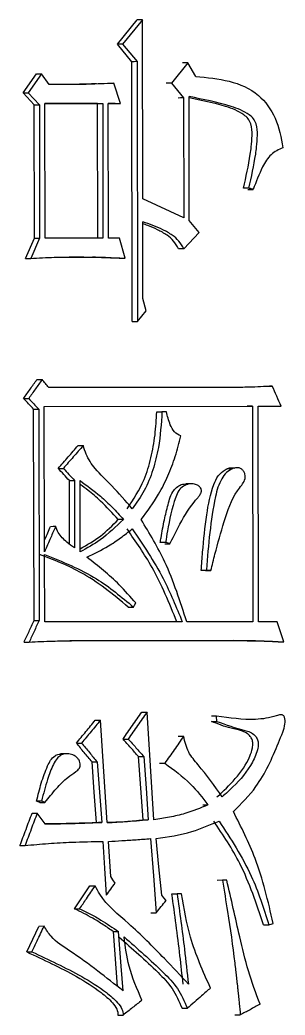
# Model space of a CAD drawing. Header units: millimetres. Extents: x 2312 to 3992, y 755 to 1943.
# Drawn here: x 2932.3 to 2934.43, y 938.19 to 946.18 of the extents above; entities that cross this region are included whole.
import ezdxf

# ---------------------------------------------------------------- set-up
doc = ezdxf.new("R2010")
doc.units = ezdxf.units.MM

msp = doc.modelspace()

# ---------------------------------------------------------------- linework, layer by layer
at = {"color": 7, "linetype": 'Continuous', "lineweight": 25}
for p, q in [((2933.0805, 945.9872), (2933.24, 946.182)), ((2933.2819, 946.1823), (2933.1222, 945.9874)), ((2933.2844, 944.7436), (2933.2819, 946.1823)), ((2933.1222, 945.9874), (2933.0805, 945.9872)), ((2933.1962, 945.8466), (2933.0805, 945.9872)), ((2933.1222, 945.9874), (2933.2381, 945.8469)), ((2933.1997, 943.7589), (2933.1962, 945.8466)), ((2933.2381, 945.8469), (2933.2416, 943.7591)), ((2933.6465, 945.8364), (2933.5137, 945.674)), ((2933.7087, 945.7283), (2933.6465, 945.8364)), ((2932.3239, 945.5971), (2932.4308, 945.7486)), ((2932.4717, 945.7489), (2932.3647, 945.5973)), ((2932.5344, 945.6624), (2932.4717, 945.7489)), ((2932.9008, 945.669), (2933.0099, 945.6734)), ((2933.1052, 945.5114), (2933.0515, 945.6736)), ((2933.5137, 945.674), (2933.4715, 945.6738)), ((2933.5137, 945.674), (2933.6115, 945.5551)), ((2932.4134, 945.4998), (2932.3239, 945.5971)), ((2932.3647, 945.5973), (2932.4542, 945.5001)), ((2932.4152, 944.4289), (2932.4134, 945.4998)), ((2932.4542, 945.5001), (2932.4561, 944.4291)), ((2932.4989, 945.5109), (2932.9628, 945.5113)), ((2932.9212, 945.5111), (2932.4989, 945.5107)), ((2932.5007, 944.4292), (2932.4989, 945.5109)), ((2932.9212, 945.5111), (2932.9628, 945.5113)), ((2932.9231, 944.4293), (2932.9212, 945.5111)), ((2932.9628, 945.5113), (2932.9646, 944.4296)), ((2933.0073, 945.5113), (2933.1052, 945.5114)), ((2933.0091, 944.4296), (2933.0073, 945.5113)), ((2933.0635, 945.5112), (2933.0073, 945.5111)), ((2933.0635, 945.5112), (2933.1052, 945.5114)), ((2933.6115, 945.5551), (2933.6131, 944.5924)), ((2933.6575, 944.5708), (2933.6558, 945.566)), ((2933.6131, 944.5924), (2933.2844, 944.7436)), ((2933.2857, 943.9431), (2933.2847, 944.5597)), ((2933.7375, 944.4735), (2933.6575, 944.5708)), ((2933.6136, 944.3436), (2933.7375, 944.4735)), ((2932.3441, 944.2666), (2932.4152, 944.4289)), ((2932.4561, 944.4291), (2932.3848, 944.2668)), ((2932.4152, 944.4289), (2932.4561, 944.4291)), ((2932.9646, 944.4296), (2932.5007, 944.4292)), ((2933.0981, 944.4297), (2933.0091, 944.4296)), ((2933.1429, 944.2675), (2933.0981, 944.4297)), ((2933.6135, 944.3436), (2933.5712, 944.3433)), ((2933.1012, 944.2672), (2933.1429, 944.2675)), ((2933.3126, 943.8457), (2933.2857, 943.9431)), ((2933.2416, 943.7591), (2933.3126, 943.8457)), ((2933.1997, 943.7589), (2933.2416, 943.7591)), ((2934.0052, 943.2297), (2932.5296, 943.2285)), ((2932.4115, 941.3568), (2932.4086, 943.0551)), ((2932.4495, 943.0553), (2932.4524, 941.357)), ((2932.4941, 943.077), (2934.1646, 943.0784)), ((2932.4961, 941.9087), (2932.4941, 943.077)), ((2933.3962, 943.0343), (2933.4383, 943.0346)), ((2933.4738, 943.0346), (2933.4383, 943.0346)), ((2934.1646, 943.0784), (2934.1215, 943.0782)), ((2934.1646, 943.0784), (2934.1675, 941.3477)), ((2934.2087, 943.0785), (2934.3941, 943.0786)), ((2934.2117, 941.3477), (2934.2087, 943.0785)), ((2934.3508, 943.0784), (2934.3941, 943.0786)), ((2932.766, 942.7636), (2932.8073, 942.7639)), ((2934.0009, 942.5753), (2933.9578, 942.5751)), ((2932.6958, 941.9716), (2932.6949, 942.482)), ((2932.7362, 942.4823), (2932.7371, 941.9414)), ((2932.7817, 941.909), (2932.7807, 942.4823)), ((2933.6727, 942.4562), (2933.6301, 942.456)), ((2933.4667, 941.9853), (2933.4245, 941.9851)), ((2932.497, 941.3462), (2932.4961, 941.8872)), ((2933.7953, 941.7584), (2933.7527, 941.7582)), ((2933.7877, 941.7582), (2933.8304, 941.7584)), ((2933.8305, 941.7584), (2933.7953, 941.7584)), ((2933.1681, 941.4656), (2933.2099, 941.4658)), ((2932.4115, 941.3568), (2932.4524, 941.357)), ((2933.6008, 941.3472), (2932.497, 941.3462)), ((2934.1675, 941.3477), (2933.6364, 941.3472)), ((2934.3618, 941.3478), (2934.2117, 941.3477)), ((2934.0099, 941.1959), (2932.6996, 941.1948)), ((2932.7116, 941.195), (2934.0529, 941.1961)), ((2934.01, 941.1959), (2934.0529, 941.1961)), ((2934.3717, 941.1854), (2934.415, 941.1856)), ((2933.8769, 940.5902), (2933.8343, 940.59)), ((2933.8343, 940.547), (2933.877, 940.5473)), ((2933.877, 940.547), (2933.8769, 940.5902)), ((2933.5691, 940.4276), (2933.6114, 940.4278)), ((2932.6655, 940.2865), (2932.6241, 940.2863)), ((2933.4187, 940.211), (2933.4608, 940.2112)), ((2932.4726, 939.9075), (2932.4318, 939.9073)), ((2932.4586, 939.8965), (2932.4318, 939.9073)), ((2932.4587, 939.8965), (2932.4996, 939.8967)), ((2933.7647, 939.876), (2933.8073, 939.8762)), ((2933.0268, 939.3022), (2933.0085, 939.5835)), ((2933.9234, 939.2706), (2933.8807, 939.2703)), ((2933.9588, 939.2706), (2933.9234, 939.2706)), ((2932.7364, 939.0422), (2932.8604, 939.2257)), ((2932.8604, 939.2257), (2932.9019, 939.226)), ((2933.518, 939.1618), (2933.5603, 939.1621)), ((2933.5958, 939.1621), (2933.5603, 939.1621)), ((2932.7364, 939.0422), (2932.7777, 939.0424)), ((2932.3535, 938.6957), (2932.4512, 938.9008)), ((2932.4921, 938.9011), (2932.4512, 938.9008)), ((2933.0481, 938.8585), (2933.0898, 938.8588)), ((2933.0818, 938.4177), (2933.0481, 938.8585)), ((2934.252, 938.9136), (2934.2952, 938.9139)), ((2934.0239, 938.1887), (2934.0668, 938.1889))]:
    msp.add_line(p, q, dxfattribs=at)
at = {"color": 7, "linetype": 'Continuous', "lineweight": 25, "flags": 128}
for points in [[(2933.2819, 946.1823), (2933.2584, 946.1821), (2933.24, 946.182)], [(2933.2381, 945.8469), (2933.2146, 945.8467), (2933.1962, 945.8466)], [(2933.6465, 945.8364), (2933.6227, 945.8363), (2933.6041, 945.8362)], [(2932.4308, 945.7486), (2932.4537, 945.7488), (2932.4717, 945.7489)], [(2933.0099, 945.6734), (2933.0332, 945.6735), (2933.0515, 945.6736)], [(2932.3239, 945.5971), (2932.3468, 945.5972), (2932.3647, 945.5973)], [(2932.4134, 945.4998), (2932.4363, 945.4999), (2932.4542, 945.5001)], [(2933.6115, 945.5551), (2933.5878, 945.555), (2933.5692, 945.5549)], [(2934.1351, 944.8308), (2934.1176, 944.8307), (2934.1048, 944.8306), (2934.0921, 944.8306)], [(2934.1274, 944.8198), (2934.1449, 944.8199), (2934.1577, 944.82), (2934.1704, 944.82)], [(2932.3441, 944.2666), (2932.3669, 944.2667), (2932.3848, 944.2668)], [(2932.435, 943.2931), (2932.4579, 943.2932), (2932.4759, 943.2933)], [(2934.28, 943.2406), (2934.3042, 943.2407), (2934.3233, 943.2408)], [(2932.3281, 943.1416), (2932.3509, 943.1417), (2932.3689, 943.1418)], [(2932.4086, 943.0551), (2932.4315, 943.0552), (2932.4495, 943.0553)], [(2932.6056, 942.5793), (2932.6287, 942.5794), (2932.6468, 942.5796)], [(2932.6949, 942.482), (2932.718, 942.4822), (2932.7362, 942.4823)], [(2933.1286, 942.169), (2933.1173, 942.1689), (2933.1059, 942.1688), (2933.0869, 942.1687)], [(2932.544, 942.1141), (2932.5645, 942.1142), (2932.5851, 942.1144)], [(2933.46, 941.9743), (2933.4772, 941.9744), (2933.4897, 941.9745), (2933.5022, 941.9745)], [(2933.2099, 941.4659), (2933.2188, 941.4821), (2933.2277, 941.4983)], [(2934.415, 941.1856), (2934.3884, 941.2667), (2934.3618, 941.3478)], [(2932.3314, 941.1836), (2932.3543, 941.1838), (2932.3722, 941.1839)], [(2933.2761, 940.622), (2933.2996, 940.6221), (2933.3181, 940.6222)], [(2933.3728, 939.7569), (2933.3454, 940.1895), (2933.3181, 940.6222)], [(2932.903, 940.5567), (2932.9262, 940.5569), (2932.9445, 940.557)], [(2932.9993, 939.7349), (2932.9719, 940.1459), (2932.9445, 940.557)], [(2933.1255, 940.4055), (2933.1489, 940.4056), (2933.1673, 940.4057)], [(2932.752, 940.3727), (2932.7751, 940.3728), (2932.7933, 940.373)], [(2932.8768, 940.2214), (2932.9001, 940.2215), (2932.9183, 940.2216)], [(2932.9133, 939.7346), (2932.8951, 939.978), (2932.8768, 940.2214)], [(2932.9183, 940.2216), (2932.9365, 939.9782), (2932.9548, 939.7349)], [(2933.2501, 940.265), (2933.2735, 940.2651), (2933.292, 940.2652)], [(2933.2864, 939.7566), (2933.2682, 940.0108), (2933.2501, 940.265)], [(2933.292, 940.2652), (2933.3102, 940.011), (2933.3284, 939.7568)], [(2932.3963, 939.8099), (2932.4191, 939.81), (2932.4371, 939.8101)], [(2933.2864, 939.7566), (2933.3099, 939.7567), (2933.3284, 939.7568)], [(2932.9133, 939.7346), (2932.9365, 939.7348), (2932.9548, 939.7349)], [(2932.9639, 939.5834), (2932.9777, 939.3671), (2932.9914, 939.1508)], [(2933.3464, 939.6054), (2933.3692, 939.3079), (2933.3919, 939.0105)], [(2933.436, 939.1511), (2933.4135, 939.3783), (2933.3909, 939.6054)], [(2932.2985, 939.5502), (2932.3213, 939.5503), (2932.3392, 939.5504)], [(2933.0625, 939.2482), (2933.0446, 939.2752), (2933.0268, 939.3022)], [(2933.4716, 939.1079), (2933.4538, 939.1295), (2933.436, 939.1511)], [(2933.3498, 939.0102), (2933.3734, 939.0104), (2933.3919, 939.0105)], [(2933.1262, 938.3831), (2933.111, 938.5822), (2933.1004, 938.7205), (2933.0898, 938.8588)], [(2932.3535, 938.6957), (2932.3739, 938.6958), (2932.3943, 938.6959)], [(2933.5993, 938.2424), (2933.61, 938.2425), (2933.6207, 938.2426), (2933.6417, 938.2427)], [(2933.0849, 938.1879), (2933.1057, 938.188), (2933.1266, 938.1881)]]:
    msp.add_lwpolyline(points, dxfattribs=at)
at = {"color": 7, "linetype": 'Continuous', "lineweight": 25}
for points, knots in [([(2933.0515, 945.6736), (2932.9841, 945.6702), (2932.8644, 945.6641), (2932.6919, 945.6621), (2932.5869, 945.6623), (2932.5344, 945.6624)], [0, 0, 0, 0, 0.39197, 0.69595, 1, 1, 1, 1]), ([(2932.9137, 945.6691), (2932.9137, 945.6691), (2932.9138, 945.6691), (2932.9131, 945.6691), (2932.867, 945.6673), (2932.7506, 945.6637), (2932.6455, 945.6627), (2932.5902, 945.6624), (2932.5702, 945.6624), (2932.5632, 945.6624), (2932.5625, 945.6624), (2932.5626, 945.6624), (2932.5627, 945.6624)], [0, 0, 0, 0, 0.001534, 0.005976, 0.011041, 0.500864, 0.772939, 0.880007, 0.946245, 0.963053, 0.980638, 1, 1, 1, 1]), ([(2933.7087, 945.7283), (2933.8923, 945.7103), (2934.1508, 945.685), (2934.3643, 945.396), (2934.3934, 945.2369), (2934.4082, 945.1556)], [0, 0, 0, 0, 0.544628, 0.767125, 1, 1, 1, 1]), ([(2934.1351, 944.8308), (2934.1557, 944.9212), (2934.1808, 945.0307), (2934.1992, 945.1731), (2934.2056, 945.2541), (2934.2022, 945.334), (2934.1739, 945.391), (2934.1077, 945.4461), (2933.9335, 945.5121), (2933.7687, 945.5441), (2933.6558, 945.566)], [0, 0, 0, 0, 0.237785, 0.287937, 0.366632, 0.446055, 0.486951, 0.527634, 0.676721, 1, 1, 1, 1]), ([(2934.092, 944.8306), (2934.1127, 944.921), (2934.1377, 945.0305), (2934.1561, 945.1729), (2934.1625, 945.2539), (2934.1591, 945.3338), (2934.1308, 945.3908), (2934.0645, 945.446), (2933.9045, 945.507), (2933.7542, 945.5365), (2933.6558, 945.5557)], [0, 0, 0, 0, 0.24806, 0.300416, 0.382499, 0.465341, 0.50802, 0.550478, 0.706039, 1, 1, 1, 1]), ([(2934.4082, 945.1556), (2934.3748, 945.1399), (2934.3062, 945.1078), (2934.2303, 944.9803), (2934.1933, 944.8811), (2934.1704, 944.82)], [0, 0, 0, 0, 0.2676001, 0.5485848, 1, 1, 1, 1]), ([(2934.1704, 944.82), (2934.1675, 944.8209), (2934.1601, 944.8232), (2934.1483, 944.8268), (2934.1395, 944.8295), (2934.1351, 944.8308)], [0, 0, 0, 0, 0.2499925, 0.6250015, 1, 1, 1, 1]), ([(2933.6135, 944.3436), (2933.6012, 944.3652), (2933.5767, 944.408), (2933.5168, 944.4585), (2933.4456, 944.4977), (2933.3661, 944.5322), (2933.3118, 944.5505), (2933.2847, 944.5597)], [0, 0, 0, 0, 0.176065, 0.348002, 0.566634, 0.783694, 1, 1, 1, 1]), ([(2933.5712, 944.3433), (2933.5588, 944.365), (2933.5343, 944.4077), (2933.4746, 944.4583), (2933.4034, 944.4974), (2933.3378, 944.5264), (2933.2977, 944.5401), (2933.2847, 944.5446)], [0, 0, 0, 0, 0.1984275, 0.3921367, 0.6383948, 0.882857, 1, 1, 1, 1]), ([(2932.3848, 944.2668), (2932.448, 944.2699), (2932.5743, 944.276), (2932.7639, 944.2793), (2932.9535, 944.2754), (2933.0798, 944.2701), (2933.1429, 944.2675)], [0, 0, 0, 0, 0.249584, 0.499194, 0.74954, 1, 1, 1, 1]), ([(2932.6258, 944.2758), (2932.6644, 944.2759), (2932.7503, 944.276), (2932.8361, 944.2759), (2932.8835, 944.2759)], [0, 0, 0, 0, 0.448732, 1, 1, 1, 1]), ([(2933.1012, 944.2672), (2933.0389, 944.2705), (2932.9658, 944.2743), (2932.8926, 944.2753), (2932.8817, 944.2754)], [0, 0, 0, 0, 0.852157, 1, 1, 1, 1]), ([(2932.3281, 943.1416), (2932.3459, 943.1668), (2932.3816, 943.2173), (2932.4172, 943.2678), (2932.435, 943.2931)], [0, 0, 0, 0, 0.500001, 1, 1, 1, 1]), ([(2932.4759, 943.2933), (2932.458, 943.2681), (2932.4224, 943.2176), (2932.3867, 943.1671), (2932.3689, 943.1418)], [0, 0, 0, 0, 0.500001, 1, 1, 1, 1]), ([(2932.5296, 943.2285), (2932.5206, 943.2393), (2932.5027, 943.2609), (2932.4848, 943.2825), (2932.4759, 943.2933)], [0, 0, 0, 0, 0.5000027, 1, 1, 1, 1]), ([(2934.3233, 943.2408), (2934.2921, 943.2387), (2934.2299, 943.2343), (2934.1238, 943.2308), (2934.0489, 943.2301), (2934.0052, 943.2297)], [0, 0, 0, 0, 0.29425, 0.588522, 1, 1, 1, 1]), ([(2934.3941, 943.0786), (2934.3823, 943.1057), (2934.3587, 943.1597), (2934.3351, 943.2138), (2934.3233, 943.2408)], [0, 0, 0, 0, 0.500001, 1, 1, 1, 1]), ([(2932.4086, 943.0551), (2932.3952, 943.0695), (2932.3684, 943.0983), (2932.3415, 943.1272), (2932.3281, 943.1416)], [0, 0, 0, 0, 0.500001, 1, 1, 1, 1]), ([(2932.3689, 943.1418), (2932.3823, 943.1274), (2932.4092, 943.0986), (2932.436, 943.0697), (2932.4495, 943.0553)], [0, 0, 0, 0, 0.500002, 1, 1, 1, 1]), ([(2933.1578, 942.2552), (2933.2083, 942.3308), (2933.2922, 942.4564), (2933.353, 942.6647), (2933.3861, 942.8475), (2933.3928, 942.972), (2933.3962, 943.0343)], [0, 0, 0, 0, 0.333423, 0.554109, 0.77666, 1, 1, 1, 1]), ([(2933.4383, 943.0346), (2933.4319, 942.9383), (2933.4215, 942.78), (2933.3689, 942.5677), (2933.3023, 942.398), (2933.2336, 942.3027), (2933.1996, 942.2554)], [0, 0, 0, 0, 0.344394, 0.565966, 0.784996, 1, 1, 1, 1]), ([(2933.5895, 942.84), (2933.5715, 942.8496), (2933.5345, 942.8693), (2933.4964, 942.9424), (2933.4824, 942.9994), (2933.4738, 943.0346)], [0, 0, 0, 0, 0.267239, 0.548076, 1, 1, 1, 1]), ([(2933.271, 942.1691), (2933.3203, 942.2352), (2933.402, 942.3447), (2933.4876, 942.5194), (2933.5482, 942.6756), (2933.5757, 942.785), (2933.5895, 942.84)], [0, 0, 0, 0, 0.334938, 0.554747, 0.776586, 1, 1, 1, 1]), ([(2932.6056, 942.5793), (2932.6323, 942.61), (2932.6857, 942.6713), (2932.739, 942.7327), (2932.7657, 942.7633)], [0, 0, 0, 0, 0.5, 1, 1, 1, 1]), ([(2932.807, 942.7636), (2932.7803, 942.7329), (2932.7269, 942.6716), (2932.6735, 942.6102), (2932.6468, 942.5796)], [0, 0, 0, 0, 0.500001, 1, 1, 1, 1]), ([(2933.1996, 942.2554), (2933.146, 942.3178), (2933.05, 942.4294), (2932.9121, 942.5593), (2932.8331, 942.6719), (2932.814, 942.7401), (2932.8073, 942.7637)], [0, 0, 0, 0, 0.381433, 0.68352, 0.890548, 1, 1, 1, 1]), ([(2932.6949, 942.482), (2932.6801, 942.4982), (2932.6503, 942.5307), (2932.6205, 942.5631), (2932.6056, 942.5793)], [0, 0, 0, 0, 0.500001, 1, 1, 1, 1]), ([(2932.6468, 942.5796), (2932.6617, 942.5633), (2932.6915, 942.5309), (2932.7213, 942.4985), (2932.7362, 942.4823)], [0, 0, 0, 0, 0.500001, 1, 1, 1, 1]), ([(2933.7527, 941.7582), (2933.7563, 941.8081), (2933.7673, 941.9579), (2933.792, 942.1905), (2933.8293, 942.3987), (2933.8856, 942.5221), (2933.9337, 942.5651), (2933.9753, 942.5831), (2934.0018, 942.587), (2934.0146, 942.5825), (2934.0194, 942.5808)], [0, 0, 0, 0, 0.158735, 0.476353, 0.743822, 0.825868, 0.908919, 0.953184, 0.982429, 1, 1, 1, 1]), ([(2933.8304, 941.7585), (2933.8411, 941.8027), (2933.8731, 941.9351), (2933.9362, 942.1504), (2933.9987, 942.3475), (2934.0766, 942.4412), (2934.1, 942.4776), (2934.1075, 942.5097), (2934.1046, 942.5341), (2934.0948, 942.5563), (2934.079, 942.574), (2934.0588, 942.5846), (2934.033, 942.5867), (2933.9969, 942.5762), (2933.9538, 942.5477), (2933.8983, 942.4748), (2933.8533, 942.3075), (2933.8191, 942.0618), (2933.8023, 941.8622), (2933.7954, 941.7601), (2933.7953, 941.7584)], [0, 0, 0, 0, 0.0737612, 0.2212934, 0.3691653, 0.4007539, 0.427214, 0.4402784, 0.4533919, 0.466053, 0.4795075, 0.4928145, 0.5050759, 0.5251087, 0.5586105, 0.5933525, 0.6767116, 0.8345974, 0.9972159, 1, 1, 1, 1]), ([(2932.7807, 942.4823), (2932.836, 942.4412), (2932.9257, 942.3743), (2933.0415, 942.2684), (2933.0995, 942.2022), (2933.1286, 942.169)], [0, 0, 0, 0, 0.443462, 0.720845, 1, 1, 1, 1]), ([(2933.4245, 941.9851), (2933.4266, 941.9973), (2933.4371, 942.0581), (2933.4545, 942.1604), (2933.487, 942.2867), (2933.5125, 942.3865), (2933.5632, 942.4356), (2933.5981, 942.453), (2933.6213, 942.454), (2933.6301, 942.4545)], [0, 0, 0, 0, 0.066512, 0.332601, 0.55541, 0.779193, 0.863621, 0.947653, 1, 1, 1, 1]), ([(2933.5022, 941.9745), (2933.524, 942.0178), (2933.5822, 942.1333), (2933.6521, 942.2591), (2933.7184, 942.3353), (2933.738, 942.3592), (2933.7501, 942.378), (2933.7552, 942.3945), (2933.7553, 942.4061), (2933.7513, 942.4181), (2933.7408, 942.4323), (2933.7199, 942.4474), (2933.6897, 942.4576), (2933.6505, 942.4556), (2933.6091, 942.4391), (2933.5693, 942.4023), (2933.5204, 942.28), (2933.4926, 942.1382), (2933.4718, 942.0158), (2933.4667, 941.9853)], [0, 0, 0, 0, 0.125303, 0.334355, 0.369116, 0.392004, 0.415956, 0.426672, 0.435652, 0.444627, 0.458337, 0.481389, 0.513084, 0.544763, 0.589287, 0.633606, 0.685412, 0.921677, 1, 1, 1, 1]), ([(2933.0869, 942.1687), (2933.0407, 942.2197), (2932.9647, 942.3037), (2932.8588, 942.3935), (2932.8022, 942.4352), (2932.7808, 942.451)], [0, 0, 0, 0, 0.489901, 0.806807, 1, 1, 1, 1]), ([(2933.1286, 942.169), (2933.069, 942.1113), (2932.963, 942.0089), (2932.8368, 941.9394), (2932.7817, 941.909)], [0, 0, 0, 0, 0.563044, 1, 1, 1, 1]), ([(2932.7817, 941.9346), (2932.8374, 941.966), (2932.949, 942.0288), (2933.0409, 942.1221), (2933.0869, 942.1687)], [0, 0, 0, 0, 0.499985, 1, 1, 1, 1]), ([(2933.6363, 941.3472), (2933.5845, 941.5108), (2933.4924, 941.8011), (2933.3382, 942.0571), (2933.2709, 942.169)], [0, 0, 0, 0, 0.563329, 1, 1, 1, 1]), ([(2932.4959, 942.0028), (2932.4972, 942.0056), (2932.5132, 942.0427), (2932.5292, 942.0798), (2932.544, 942.1141)], [0, 0, 0, 0, 0.07649, 1, 1, 1, 1]), ([(2932.5851, 942.1144), (2932.572, 942.0843), (2932.5507, 942.0349), (2932.521, 941.9664), (2932.5044, 941.928), (2932.4961, 941.9087)], [0, 0, 0, 0, 0.4392562, 0.7196278, 1, 1, 1, 1]), ([(2932.7371, 941.9414), (2932.7158, 941.9557), (2932.6806, 941.9794), (2932.6379, 942.0221), (2932.6036, 942.0626), (2932.5913, 942.097), (2932.5851, 942.1144)], [0, 0, 0, 0, 0.333512, 0.552423, 0.773915, 1, 1, 1, 1]), ([(2932.8353, 941.8658), (2932.8945, 941.8943), (2932.9883, 941.9395), (2933.1075, 942.0209), (2933.1691, 942.0691), (2933.1999, 942.0932)], [0, 0, 0, 0, 0.459963, 0.729514, 1, 1, 1, 1]), ([(2933.5585, 941.347), (2933.4972, 941.4964), (2933.3885, 941.7614), (2933.2281, 941.9922), (2933.1581, 942.093)], [0, 0, 0, 0, 0.563635, 1, 1, 1, 1]), ([(2933.1999, 942.0932), (2933.2876, 941.9634), (2933.4452, 941.7299), (2933.553, 941.4648), (2933.6008, 941.3472)], [0, 0, 0, 0, 0.556376, 1, 1, 1, 1]), ([(2933.5022, 941.9745), (2933.4992, 941.9754), (2933.4918, 941.9777), (2933.48, 941.9813), (2933.4711, 941.984), (2933.4667, 941.9853)], [0, 0, 0, 0, 0.253309, 0.626654, 1, 1, 1, 1]), ([(2933.1681, 941.4656), (2933.0448, 941.5674), (2932.8264, 941.7477), (2932.5678, 941.8447), (2932.4552, 941.8869)], [0, 0, 0, 0, 0.564694, 1, 1, 1, 1]), ([(2932.4961, 941.8872), (2932.639, 941.8302), (2932.8963, 941.7276), (2933.1133, 941.5464), (2933.2099, 941.4658)], [0, 0, 0, 0, 0.555128, 1, 1, 1, 1]), ([(2933.2277, 941.4983), (2933.1845, 941.5479), (2933.1035, 941.641), (2932.9705, 941.7618), (2932.8804, 941.8311), (2932.8353, 941.8658)], [0, 0, 0, 0, 0.362455, 0.68031, 1, 1, 1, 1]), ([(2932.4524, 941.357), (2932.439, 941.3282), (2932.4123, 941.2705), (2932.3856, 941.2127), (2932.3722, 941.1839)], [0, 0, 0, 0, 0.500001, 1, 1, 1, 1]), ([(2932.3722, 941.1839), (2932.4037, 941.1856), (2932.4668, 941.1892), (2932.5799, 941.1933), (2932.6615, 941.1943), (2932.7116, 941.195)], [0, 0, 0, 0, 0.278679, 0.557368, 1, 1, 1, 1]), ([(2934.3716, 941.1854), (2934.3109, 941.1885), (2934.2204, 941.1931), (2934.0998, 941.1951), (2934.0399, 941.1956), (2934.0099, 941.1959)], [0, 0, 0, 0, 0.503798, 0.751886, 1, 1, 1, 1]), ([(2934.0529, 941.1961), (2934.0836, 941.196), (2934.145, 941.1956), (2934.2658, 941.1932), (2934.3557, 941.1886), (2934.415, 941.1856)], [0, 0, 0, 0, 0.254076, 0.508158, 1, 1, 1, 1]), ([(2933.1255, 940.4055), (2933.1506, 940.4416), (2933.2008, 940.5137), (2933.251, 940.5859), (2933.2761, 940.622)], [0, 0, 0, 0, 0.500001, 1, 1, 1, 1]), ([(2933.3181, 940.6222), (2933.2929, 940.5861), (2933.2427, 940.514), (2933.1924, 940.4418), (2933.1673, 940.4057)], [0, 0, 0, 0, 0.5, 1, 1, 1, 1]), ([(2932.752, 940.3727), (2932.7771, 940.4034), (2932.8275, 940.4647), (2932.8778, 940.5261), (2932.903, 940.5567)], [0, 0, 0, 0, 0.500001, 1, 1, 1, 1]), ([(2932.9445, 940.557), (2932.9193, 940.5263), (2932.8689, 940.465), (2932.8185, 940.4036), (2932.7933, 940.373)], [0, 0, 0, 0, 0.5, 1, 1, 1, 1]), ([(2933.8795, 939.941), (2933.9301, 939.9877), (2934.0318, 940.0815), (2934.1277, 940.2192), (2934.1637, 940.3223), (2934.169, 940.3689), (2934.1624, 940.4013), (2934.1469, 940.4282), (2934.121, 940.4535), (2934.0681, 940.4761), (2933.9683, 940.4943), (2933.8867, 940.5264), (2933.8344, 940.547)], [0, 0, 0, 0, 0.223737, 0.449521, 0.522985, 0.5605, 0.591638, 0.622721, 0.656775, 0.707108, 0.812442, 1, 1, 1, 1]), ([(2934.011, 939.8223), (2934.0748, 939.886), (2934.2297, 940.0406), (2934.3343, 940.2804), (2934.4049, 940.4516), (2934.4241, 940.5108), (2934.4263, 940.5509), (2934.4245, 940.5716), (2934.4188, 940.5869), (2934.4124, 940.5953), (2934.4028, 940.6001), (2934.383, 940.6016), (2934.3131, 940.5765), (2934.1409, 940.5502), (2933.981, 940.5745), (2933.8769, 940.5902)], [0, 0, 0, 0, 0.186433, 0.452556, 0.513711, 0.559555, 0.574925, 0.592658, 0.599937, 0.607296, 0.613646, 0.622611, 0.650008, 0.77236, 1, 1, 1, 1]), ([(2933.8771, 940.5472), (2933.952, 940.5208), (2934.0408, 940.4894), (2934.1466, 940.464), (2934.1809, 940.44), (2934.203, 940.4086), (2934.2126, 940.3723), (2934.2047, 940.3054), (2934.1484, 940.1743), (2934.0411, 940.049), (2933.951, 939.9672), (2933.9223, 939.9412)], [0, 0, 0, 0, 0.266855, 0.315949, 0.365712, 0.400811, 0.43612, 0.478324, 0.604344, 0.873949, 1, 1, 1, 1]), ([(2933.2501, 940.265), (2933.2293, 940.2884), (2933.1878, 940.3352), (2933.1463, 940.3821), (2933.1255, 940.4055)], [0, 0, 0, 0, 0.500001, 1, 1, 1, 1]), ([(2933.1673, 940.4057), (2933.1881, 940.3823), (2933.2297, 940.3355), (2933.2712, 940.2886), (2933.292, 940.2652)], [0, 0, 0, 0, 0.500002, 1, 1, 1, 1]), ([(2933.6114, 940.4277), (2933.5863, 940.3917), (2933.5361, 940.3195), (2933.486, 940.2473), (2933.4609, 940.2113)], [0, 0, 0, 0, 0.500001, 1, 1, 1, 1]), ([(2933.9223, 939.9412), (2933.8598, 940.0284), (2933.7728, 940.1498), (2933.6431, 940.2961), (2933.6221, 940.3836), (2933.6114, 940.4277)], [0, 0, 0, 0, 0.5571819, 0.7762685, 1, 1, 1, 1]), ([(2932.8768, 940.2214), (2932.856, 940.2466), (2932.8144, 940.297), (2932.7728, 940.3475), (2932.752, 940.3727)], [0, 0, 0, 0, 0.500001, 1, 1, 1, 1]), ([(2932.7933, 940.373), (2932.8141, 940.3477), (2932.8558, 940.2973), (2932.8975, 940.2468), (2932.9183, 940.2216)], [0, 0, 0, 0, 0.5000019, 1, 1, 1, 1]), ([(2932.4318, 939.9073), (2932.4438, 939.9554), (2932.4678, 940.0517), (2932.5068, 940.1607), (2932.5428, 940.2367), (2932.575, 940.2695), (2932.6046, 940.2848), (2932.6201, 940.2849), (2932.6241, 940.2849)], [0, 0, 0, 0, 0.328582, 0.657986, 0.772391, 0.888639, 0.970938, 1, 1, 1, 1]), ([(2932.4996, 939.8967), (2932.5296, 939.934), (2932.5868, 940.0051), (2932.6688, 940.0909), (2932.7367, 940.1347), (2932.7728, 940.1638), (2932.7829, 940.188), (2932.783, 940.2082), (2932.7765, 940.2297), (2932.763, 940.2517), (2932.7384, 940.2723), (2932.7021, 940.2855), (2932.6608, 940.2892), (2932.6242, 940.2748), (2932.5913, 940.2471), (2932.5551, 940.1808), (2932.5124, 940.0663), (2932.4872, 939.9656), (2932.4726, 939.9075)], [0, 0, 0, 0, 0.140264, 0.267254, 0.345646, 0.385188, 0.401719, 0.418238, 0.440912, 0.464408, 0.491868, 0.534525, 0.581031, 0.616575, 0.651949, 0.706774, 0.83095, 1, 1, 1, 1]), ([(2933.4608, 940.2112), (2933.5328, 940.1588), (2933.6623, 940.0645), (2933.7626, 939.9342), (2933.8073, 939.8762)], [0, 0, 0, 0, 0.554889, 1, 1, 1, 1]), ([(2932.4995, 939.8967), (2932.4972, 939.8977), (2932.4916, 939.8999), (2932.4826, 939.9035), (2932.476, 939.9062), (2932.4727, 939.9075)], [0, 0, 0, 0, 0.259135, 0.629567, 1, 1, 1, 1]), ([(2933.8073, 939.8762), (2933.7463, 939.8514), (2933.6457, 939.8104), (2933.4989, 939.776), (2933.4149, 939.7633), (2933.3728, 939.7569)], [0, 0, 0, 0, 0.434094, 0.716404, 1, 1, 1, 1]), ([(2934.3306, 938.9247), (2934.2897, 939.1019), (2934.2173, 939.4164), (2934.0736, 939.6989), (2934.0109, 939.8223)], [0, 0, 0, 0, 0.563398, 1, 1, 1, 1]), ([(2932.2985, 939.5502), (2932.3148, 939.5935), (2932.3474, 939.6801), (2932.38, 939.7666), (2932.3963, 939.8099)], [0, 0, 0, 0, 0.5, 1, 1, 1, 1]), ([(2932.4371, 939.8101), (2932.4208, 939.7669), (2932.3882, 939.6803), (2932.3555, 939.5937), (2932.3392, 939.5504)], [0, 0, 0, 0, 0.5, 1, 1, 1, 1]), ([(2932.4998, 939.7237), (2932.4894, 939.7381), (2932.4685, 939.7669), (2932.4476, 939.7957), (2932.4371, 939.8101)], [0, 0, 0, 0, 0.500003, 1, 1, 1, 1]), ([(2933.3284, 939.7568), (2933.2966, 939.7533), (2933.233, 939.7462), (2933.1233, 939.7376), (2933.0453, 939.7359), (2932.9993, 939.7349)], [0, 0, 0, 0, 0.291003, 0.582043, 1, 1, 1, 1]), ([(2932.9993, 939.7356), (2933.0171, 939.7358), (2933.0667, 939.7366), (2933.1625, 939.7436), (2933.2402, 939.7517), (2933.2864, 939.7566)], [0, 0, 0, 0, 0.185975, 0.516104, 1, 1, 1, 1]), ([(2933.3909, 939.6055), (2933.4878, 939.6201), (2933.6613, 939.6464), (2933.8241, 939.7159), (2933.896, 939.7465)], [0, 0, 0, 0, 0.558486, 1, 1, 1, 1]), ([(2934.252, 938.9136), (2934.1966, 939.0819), (2934.0983, 939.3803), (2933.9277, 939.6352), (2933.8533, 939.7463)], [0, 0, 0, 0, 0.5639393, 1, 1, 1, 1]), ([(2933.896, 939.7465), (2933.9897, 939.6035), (2934.1582, 939.3461), (2934.2531, 939.0468), (2934.2952, 938.9139)], [0, 0, 0, 0, 0.555779, 1, 1, 1, 1]), ([(2932.4996, 939.724), (2932.5546, 939.7246), (2932.6512, 939.7256), (2932.7891, 939.7296), (2932.8719, 939.733), (2932.9133, 939.7346)], [0, 0, 0, 0, 0.398683, 0.699329, 1, 1, 1, 1]), ([(2932.9548, 939.7349), (2932.8857, 939.7322), (2932.7754, 939.728), (2932.6237, 939.7247), (2932.5411, 939.724), (2932.4998, 939.7237)], [0, 0, 0, 0, 0.456371, 0.728172, 1, 1, 1, 1]), ([(2932.3392, 939.5504), (2932.4019, 939.5562), (2932.5273, 939.5678), (2932.7357, 939.5789), (2932.8812, 939.5818), (2932.9639, 939.5834)], [0, 0, 0, 0, 0.30129, 0.602619, 1, 1, 1, 1]), ([(2933.0085, 939.5835), (2933.0442, 939.5853), (2933.1185, 939.5891), (2933.2312, 939.5964), (2933.308, 939.6024), (2933.3464, 939.6054)], [0, 0, 0, 0, 0.316871, 0.658414, 1, 1, 1, 1]), ([(2933.9234, 939.2706), (2933.9371, 939.1868), (2933.9733, 938.9657), (2934.0069, 938.7352), (2934.0249, 938.5838), (2934.027, 938.5665), (2934.0285, 938.5535), (2934.0305, 938.5361), (2934.0324, 938.5188), (2934.0344, 938.5014), (2934.0363, 938.4841), (2934.0382, 938.4668), (2934.0401, 938.4494), (2934.0419, 938.4321), (2934.0438, 938.4147), (2934.0456, 938.3974), (2934.047, 938.3843), (2934.0488, 938.367), (2934.0506, 938.3496), (2934.0537, 938.3192), (2934.059, 938.2671), (2934.0638, 938.2194), (2934.0668, 938.1889)], [0, 0, 0, 0, 0.233415, 0.616448, 0.640417, 0.652402, 0.664386, 0.676371, 0.700339, 0.712324, 0.724308, 0.748277, 0.760261, 0.772246, 0.796215, 0.808199, 0.820184, 0.832168, 0.856137, 0.868121, 0.916059, 1, 1, 1, 1]), ([(2934.2251, 938.2753), (2934.192, 938.3638), (2934.1261, 938.5401), (2934.0483, 938.8763), (2933.993, 939.1194), (2933.9587, 939.2705)], [0, 0, 0, 0, 0.276109, 0.550066, 1, 1, 1, 1]), ([(2932.7777, 939.0424), (2932.7958, 939.0692), (2932.8256, 939.1132), (2932.867, 939.1743), (2932.8903, 939.2088), (2932.9019, 939.226)], [0, 0, 0, 0, 0.437024, 0.719229, 1, 1, 1, 1]), ([(2933.6502, 938.4373), (2933.5859, 938.5056), (2933.4295, 938.6718), (2933.1949, 938.9118), (2932.9792, 939.0805), (2932.9139, 939.2034), (2932.9019, 939.226)], [0, 0, 0, 0, 0.257957, 0.627978, 0.931661, 1, 1, 1, 1]), ([(2932.9914, 939.1508), (2933.0032, 939.167), (2933.0269, 939.1995), (2933.0506, 939.2319), (2933.0625, 939.2482)], [0, 0, 0, 0, 0.5, 1, 1, 1, 1]), ([(2933.3919, 939.0105), (2933.4052, 939.0267), (2933.4318, 939.0592), (2933.4583, 939.0917), (2933.4716, 939.1079)], [0, 0, 0, 0, 0.499998, 1, 1, 1, 1]), ([(2933.6078, 938.4371), (2933.5997, 938.5131), (2933.5826, 938.6722), (2933.5514, 938.9136), (2933.5291, 939.0791), (2933.518, 939.1618)], [0, 0, 0, 0, 0.313893, 0.656939, 1, 1, 1, 1]), ([(2933.5603, 939.1621), (2933.5703, 939.0879), (2933.5904, 938.9395), (2933.6214, 938.698), (2933.6399, 938.5305), (2933.6502, 938.4374)], [0, 0, 0, 0, 0.30769, 0.615383, 1, 1, 1, 1]), ([(2933.8276, 938.4051), (2933.7677, 938.539), (2933.6599, 938.7804), (2933.6155, 939.0445), (2933.5958, 939.1621)], [0, 0, 0, 0, 0.554954, 1, 1, 1, 1]), ([(2933.0481, 938.8585), (2933.0211, 938.8771), (2932.9669, 938.9142), (2932.8643, 938.9785), (2932.7858, 939.0176), (2932.7364, 939.0422)], [0, 0, 0, 0, 0.270552, 0.54117, 1, 1, 1, 1]), ([(2932.7777, 939.0424), (2932.8067, 939.0285), (2932.8647, 939.0007), (2932.9694, 938.9402), (2933.0431, 938.8904), (2933.0898, 938.8588)], [0, 0, 0, 0, 0.267683, 0.535366, 1, 1, 1, 1]), ([(2932.3943, 938.6959), (2932.4084, 938.7255), (2932.4317, 938.7745), (2932.4643, 938.8429), (2932.4828, 938.8817), (2932.4921, 938.9011)], [0, 0, 0, 0, 0.4319115, 0.7166767, 1, 1, 1, 1]), ([(2933.1262, 938.3831), (2933.0587, 938.4362), (2932.9179, 938.5471), (2932.7252, 938.6896), (2932.5623, 938.7895), (2932.5097, 938.873), (2932.4921, 938.9011)], [0, 0, 0, 0, 0.313515, 0.65412, 0.883724, 1, 1, 1, 1]), ([(2934.2953, 938.9139), (2934.3012, 938.9157), (2934.3129, 938.9193), (2934.3247, 938.9229), (2934.3306, 938.9247)], [0, 0, 0, 0, 0.500504, 1, 1, 1, 1]), ([(2933.0927, 938.8153), (2933.1988, 938.7225), (2933.347, 938.5928), (2933.5281, 938.4068), (2933.5754, 938.2975), (2933.5993, 938.2424)], [0, 0, 0, 0, 0.5550514, 0.7755065, 1, 1, 1, 1]), ([(2933.1344, 938.8156), (2933.2406, 938.7227), (2933.389, 938.5931), (2933.5703, 938.407), (2933.6178, 938.2978), (2933.6417, 938.2427)], [0, 0, 0, 0, 0.555127, 0.77558, 1, 1, 1, 1]), ([(2933.2776, 938.3073), (2933.2385, 938.3972), (2933.168, 938.5591), (2933.1447, 938.7365), (2933.1344, 938.8156)], [0, 0, 0, 0, 0.55469, 1, 1, 1, 1]), ([(2932.3535, 938.6957), (2932.4882, 938.633), (2932.6935, 938.5375), (2932.9215, 938.3957), (2933.0288, 938.3045), (2933.0714, 938.248), (2933.084, 938.2122), (2933.0846, 938.1961), (2933.0848, 938.1879)], [0, 0, 0, 0, 0.493205, 0.752344, 0.883622, 0.95076, 0.974807, 1, 1, 1, 1]), ([(2932.3943, 938.6959), (2932.5291, 938.6333), (2932.7347, 938.5377), (2932.963, 938.3959), (2933.0704, 938.3047), (2933.1131, 938.2482), (2933.1257, 938.2125), (2933.1263, 938.1964), (2933.1266, 938.1881)], [0, 0, 0, 0, 0.493285, 0.7524365, 0.8836958, 0.9508034, 0.9748304, 1, 1, 1, 1]), ([(2933.8275, 938.4051), (2933.8039, 938.3844), (2933.7611, 938.347), (2933.6992, 938.2929), (2933.6608, 938.2594), (2933.6417, 938.2427)], [0, 0, 0, 0, 0.381757, 0.690885, 1, 1, 1, 1]), ([(2933.2776, 938.3073), (2933.265, 938.2974), (2933.2398, 938.2775), (2933.2021, 938.2477), (2933.1643, 938.2179), (2933.1392, 938.1981), (2933.1266, 938.1881)], [0, 0, 0, 0, 0.25, 0.5, 0.75, 1, 1, 1, 1]), ([(2934.2251, 938.2753), (2934.2117, 938.268), (2934.1849, 938.2533), (2934.1321, 938.2245), (2934.0927, 938.2031), (2934.0668, 938.1889)], [0, 0, 0, 0, 0.253649, 0.509351, 1, 1, 1, 1])]:
    msp.add_open_spline(points, degree=3, knots=knots, dxfattribs=at)
msp.add_open_spline([(2932.3314, 941.1836), (2932.3448, 941.2125), (2932.3715, 941.2702), (2932.3982, 941.3279), (2932.4115, 941.3568)], degree=3, dxfattribs=at)

doc.saveas('drawing.dxf')
